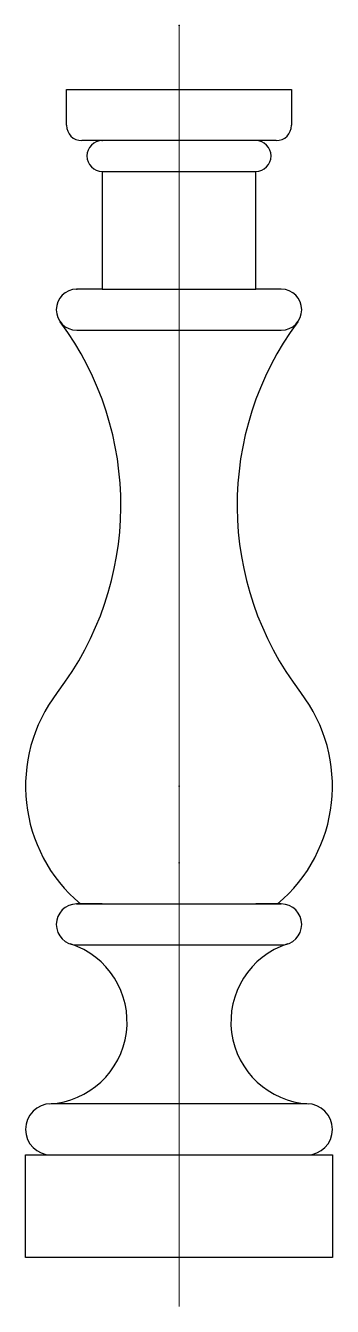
# Model space of a CAD drawing. Header units: millimetres. Extents: x 497 to 503, y 500 to 525.
import ezdxf

# ---------------------------------------------------------------- set-up
doc = ezdxf.new("R2010")
doc.units = ezdxf.units.MM
doc.linetypes.add('PHANTOM', pattern=[63.5, 31.75, -6.35, 6.35, -6.35, 6.35, -6.35])
doc.layers.add('line', color=9, linetype='PHANTOM', lineweight=5)

msp = doc.modelspace()

# ---------------------------------------------------------------- linework, layer by layer
for p, q in [((497.8, 523.055), (497.8, 523.755)), ((497.8, 523.755), (500, 523.755)), ((500, 523.755), (502.2, 523.755)), ((502.2, 523.755), (502.2, 523.055)), ((501.9, 522.755), (498.1, 522.755)), ((498.5, 522.155), (498.5, 519.855)), ((501.5, 519.855), (501.5, 522.155)), ((498.5, 519.855), (501.5, 519.855)), ((500, 507.855), (501.5, 507.855)), ((497, 500.955), (497, 502.955)), ((497, 502.955), (500, 502.955)), ((500, 502.955), (503, 502.955)), ((503, 502.955), (503, 500.955)), ((503, 500.955), (497, 500.955))]:
    msp.add_line(p, q)
for points in [[(498.5, 522.755, 1), (498.5, 522.155), (501.5, 522.155, 1), (501.5, 522.755, 4.031639)], [(498.5, 519.855), (498, 519.855, 1), (498, 519.055), (502, 519.055, 1), (502, 519.855), (501.5, 519.855)], [(498.5, 507.855), (498, 507.855, 1), (498, 507.055), (502, 507.055, 1), (502, 507.855), (501.5, 507.855)], [(502.5, 502.955, 1), (502.5, 503.955), (497.5, 503.955, 1), (497.5, 502.955, 0)]]:
    msp.add_lwpolyline(points, format="xyb")
for points in [[(498, 507.855), (502, 507.855)], [(500, 507.855), (502, 507.855)], [(500, 502.955), (502.5, 502.955)]]:
    msp.add_lwpolyline(points)
for centre, radius, start, end in [((498.1, 523.055), 0.3, 180, 270), ((501.9, 523.055), 0.3, 270, 0), ((492.863, 515.638), 6, 322.4676, 36.6142), ((507.137, 515.638), 6, 143.3858, 217.5324), ((500, 510.155), 3, 142.4676, 230.0555), ((500, 510.155), 3, 309.9445, 37.5324), ((497.385, 505.552), 1.6, 273.1352, 72.0957), ((502.615, 505.552), 1.6, 107.9043, 266.8648)]:
    msp.add_arc(centre, radius, start, end)
for p in [(500, 525), (500, 523.755), (498.5, 522.755), (500, 522.755), (500, 522.755), (498, 519.855), (500, 519.855), (500, 519.855), (500, 519.055), (500, 510.155), (500, 508.655), (500, 508.655), (500, 508.655), (500, 508.655), (498, 507.855), (500, 507.855), (500, 507.855), (500, 507.855), (500, 507.855), (500, 507.855), (500, 507.855), (500, 507.855), (500, 507.055), (500, 507.055), (500, 507.055), (500, 507.055), (500, 503.955), (500, 502.955), (500, 502.955)]:
    msp.add_point(p)
at = {"layer": 'line'}
msp.add_line((500, 500), (500, 525), dxfattribs=at)

doc.saveas('drawing.dxf')
